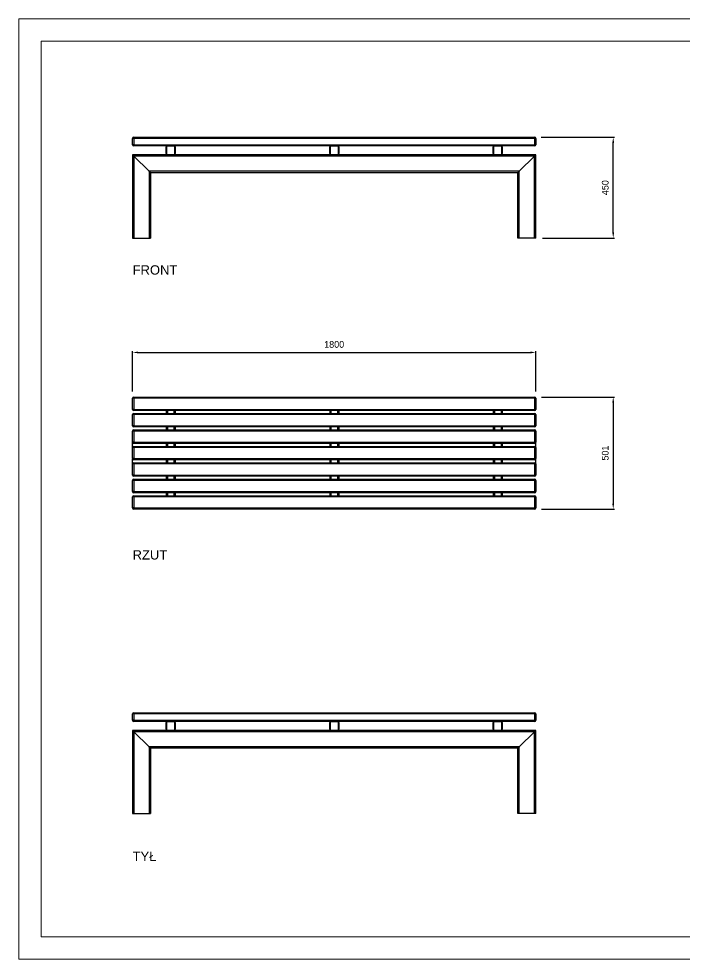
# Model space of a CAD drawing. Header units: millimetres. Extents: x 4643 to 10583, y -1811 to 2389.
# Drawn here: x 4643 to 7613, y -1811 to 2389 of the extents above; entities that cross this region are included whole.
import ezdxf

# ---------------------------------------------------------------- set-up
doc = ezdxf.new("R2010")
doc.units = ezdxf.units.MM
doc.header["$PDSIZE"] = -1
doc.layers.add('tabelka', color=155, linetype='Continuous')
doc.layers.add('WYMIAR', color=96, linetype='Continuous')
doc.dimstyles.new('1-1', dxfattribs={"dimtxt": 30, "dimasz": 25, "dimexe": 6.25, "dimexo": 30, "dimgap": 20.625, "dimtad": 1, "dimdec": 1, "dimtxsty": 'Standard', "dimcen": 0, "dimclrd": 2, "dimclre": 2, "dimclrt": 2, "dimadec": 0, "dimazin": 0, "dimtfac": 1, "dimtdec": 1, "dimtmove": 0, "dimatfit": 3, "dimfxl": 0, "dimarcsym": 0})

# ---------------------------------------------------------------- blocks, each defined once
blk = doc.blocks.new('*D3')
at = {"layer": 'Defpoints', "color": 0}
for p in [(6945.4, 699.6), (6945.4, 199), (7295.9, 199)]:
    blk.add_point(p, dxfattribs=at)
at = {"layer": 'WYMIAR', "color": 2, "lineweight": -2}
for p, q in [((6975.4, 699.6), (7302.1, 699.6)), ((7295.9, 674.6), (7295.9, 224)), ((6975.4, 199), (7302.1, 199))]:
    blk.add_line(p, q, dxfattribs=at)
at = {"layer": 'WYMIAR', "color": 2}
for points in [[(7291.7, 674.6), (7300.1, 674.6), (7295.9, 699.6)], [(7291.7, 224), (7300.1, 224), (7295.9, 199)]]:
    blk.add_solid(points, dxfattribs=at)
at = {"layer": 'WYMIAR', "color": 2, "insert": (7260.3, 449.3), "char_height": 30, "attachment_point": 5, "rotation": 90}
blk.add_mtext('501', dxfattribs=at)
blk = doc.blocks.new('front')
for p, q in [((5150.4, 1826.6), (5150.4, 1854.6)), ((5155.4, 1854.6), (5150.4, 1854.6)), ((5155.4, 1854.6), (5155.4, 1859.6)), ((5155.4, 1859.6), (6945.4, 1859.6)), ((5155.4, 1854.6), (5155.4, 1826.6)), ((6945.4, 1854.6), (5155.4, 1854.6)), ((6945.4, 1859.6), (6945.4, 1854.6)), ((6945.4, 1826.6), (6945.4, 1854.6)), ((6950.4, 1854.6), (6945.4, 1854.6)), ((6950.4, 1854.6), (6950.4, 1826.6)), ((5155.4, 1826.6), (5150.4, 1826.6)), ((5155.4, 1826.6), (5155.4, 1821.6)), ((5155.4, 1826.6), (6945.4, 1826.6)), ((5305.6, 1821.6), (5155.4, 1821.6)), ((5300.4, 1786.8), (5300.4, 1816.4)), ((5304.7, 1820.3), (5301.7, 1817.3)), ((5301.7, 1817.3), (5301.7, 1785.9)), ((5336.1, 1820.3), (5304.7, 1820.3)), ((5305.6, 1821.6), (5335.2, 1821.6)), ((6035.6, 1821.6), (5335.2, 1821.6)), ((5339.1, 1817.3), (5336.1, 1820.3)), ((5339.1, 1785.9), (5339.1, 1817.3)), ((5340.4, 1816.4), (5340.4, 1786.8)), ((6030.4, 1786.8), (6030.4, 1816.4)), ((6034.7, 1820.3), (6031.7, 1817.3)), ((6031.7, 1817.3), (6031.7, 1785.9)), ((6066.1, 1820.3), (6034.7, 1820.3)), ((6035.6, 1821.6), (6065.2, 1821.6)), ((6765.6, 1821.6), (6065.2, 1821.6)), ((6069.1, 1817.3), (6066.1, 1820.3)), ((6069.1, 1785.9), (6069.1, 1817.3)), ((6070.4, 1816.4), (6070.4, 1786.8)), ((6760.4, 1786.8), (6760.4, 1816.4)), ((6764.7, 1820.3), (6761.7, 1817.3)), ((6761.7, 1817.3), (6761.7, 1785.9)), ((6796.1, 1820.3), (6764.7, 1820.3)), ((6765.6, 1821.6), (6795.2, 1821.6)), ((6945.4, 1821.6), (6795.2, 1821.6)), ((6799.1, 1817.3), (6796.1, 1820.3)), ((6799.1, 1785.9), (6799.1, 1817.3)), ((6800.4, 1816.4), (6800.4, 1786.8)), ((6945.4, 1821.6), (6945.4, 1826.6)), ((6950.4, 1826.6), (6945.4, 1826.6)), ((5305.6, 1781.6), (5150.4, 1781.6)), ((5150.4, 1781.6), (5150.4, 1409.6)), ((6944, 1775.2), (5156.8, 1775.2)), ((5224, 1708), (5156.8, 1775.2)), ((5156.8, 1775.2), (5156.8, 1409.6)), ((5301.7, 1785.9), (5304.7, 1782.9)), ((5304.7, 1782.9), (5336.1, 1782.9)), ((5335.2, 1781.6), (5305.6, 1781.6)), ((6035.6, 1781.6), (5335.2, 1781.6)), ((5336.1, 1782.9), (5339.1, 1785.9)), ((6031.7, 1785.9), (6034.7, 1782.9)), ((6034.7, 1782.9), (6066.1, 1782.9)), ((6065.2, 1781.6), (6035.6, 1781.6)), ((6765.6, 1781.6), (6065.2, 1781.6)), ((6066.1, 1782.9), (6069.1, 1785.9)), ((6761.7, 1785.9), (6764.7, 1782.9)), ((6764.7, 1782.9), (6796.1, 1782.9)), ((6795.2, 1781.6), (6765.6, 1781.6)), ((6950.4, 1781.6), (6795.2, 1781.6)), ((6796.1, 1782.9), (6799.1, 1785.9)), ((6876.8, 1708), (6944, 1775.2)), ((6944, 1409.6), (6944, 1775.2)), ((6950.4, 1409.6), (6950.4, 1781.6)), ((6876.8, 1708), (5224, 1708)), ((5224, 1708), (5224, 1409.6)), ((6870.4, 1701.6), (5230.4, 1701.6)), ((5230.4, 1701.6), (5230.4, 1409.6)), ((6870.4, 1409.6), (6870.4, 1701.6)), ((6876.8, 1409.6), (6876.8, 1708)), ((5150.4, 1409.6), (5230.4, 1409.6)), ((6950.4, 1409.6), (6870.4, 1409.6))]:
    blk.add_line(p, q)
at = {"flags": 128}
for points in [[(5156.8, 1775.2), (5155.7, 1776.3), (5154.6, 1777.4), (5153.6, 1778.4), (5152.7, 1779.3), (5151.9, 1780.1), (5151.2, 1780.8), (5150.8, 1781.2), (5150.5, 1781.5), (5150.4, 1781.6)], [(5150.4, 1781.6), (5150.5, 1781.5), (5150.8, 1781.2), (5151.2, 1780.8), (5151.9, 1780.1), (5152.7, 1779.3), (5153.6, 1778.4), (5154.6, 1777.4), (5155.7, 1776.3), (5156.8, 1775.2)], [(6944, 1775.2), (6945.1, 1776.3), (6946.2, 1777.4), (6947.2, 1778.4), (6948.1, 1779.3), (6948.9, 1780.1), (6949.5, 1780.8), (6950, 1781.2), (6950.3, 1781.5), (6950.4, 1781.6)], [(6950.4, 1781.6), (6950.3, 1781.5), (6950, 1781.2), (6949.5, 1780.8), (6948.9, 1780.1), (6948.1, 1779.3), (6947.2, 1778.4), (6946.2, 1777.4), (6945.1, 1776.3), (6944, 1775.2)], [(5230.4, 1701.6), (5230.3, 1701.7), (5229.9, 1702.1), (5229.3, 1702.7), (5228.5, 1703.5), (5227.5, 1704.5), (5226.4, 1705.6), (5225.2, 1706.8), (5224, 1708)], [(5224, 1708), (5225.2, 1706.8), (5226.4, 1705.6), (5227.5, 1704.5), (5228.5, 1703.5), (5229.3, 1702.7), (5229.9, 1702.1), (5230.3, 1701.7), (5230.4, 1701.6)], [(6870.4, 1701.6), (6870.5, 1701.7), (6870.9, 1702.1), (6871.5, 1702.7), (6872.3, 1703.5), (6873.2, 1704.5), (6874.3, 1705.6), (6875.5, 1706.8), (6876.8, 1708)], [(6876.8, 1708), (6875.5, 1706.8), (6874.3, 1705.6), (6873.2, 1704.5), (6872.3, 1703.5), (6871.5, 1702.7), (6870.9, 1702.1), (6870.5, 1701.7), (6870.4, 1701.6)]]:
    blk.add_lwpolyline(points, dxfattribs=at)
for centre, radius, start, end in [((5155.4, 1854.6), 5, 90, 180), ((6945.4, 1854.6), 5, 0, 90), ((5155.4, 1826.6), 5, 180, 270), ((5305.6, 1816.4), 5.2, 90, 180), ((5335.2, 1816.4), 5.2, 0, 90), ((6035.6, 1816.4), 5.2, 90, 180), ((6065.2, 1816.4), 5.2, 0, 90), ((6765.6, 1816.4), 5.2, 90, 180), ((6795.2, 1816.4), 5.2, 0, 90), ((6945.4, 1826.6), 5, 270, 0), ((5305.6, 1786.8), 5.2, 180, 270), ((5335.2, 1786.8), 5.2, 270, 0), ((6035.6, 1786.8), 5.2, 180, 270), ((6065.2, 1786.8), 5.2, 270, 0), ((6765.6, 1786.8), 5.2, 180, 270), ((6795.2, 1786.8), 5.2, 270, 0)]:
    blk.add_arc(centre, radius, start, end)
blk = doc.blocks.new('rzut')
for p, q in [((5155.4, 694.6), (5150.4, 694.6)), ((5150.4, 644.6), (5150.4, 694.6)), ((5155.4, 699.6), (6945.4, 699.6)), ((5155.4, 694.6), (5155.4, 699.6)), ((6945.4, 694.6), (5155.4, 694.6)), ((5155.4, 694.6), (5155.4, 644.6)), ((6945.4, 699.6), (6945.4, 694.6)), ((6950.4, 694.6), (6945.4, 694.6)), ((6945.4, 644.6), (6945.4, 694.6)), ((6950.4, 694.6), (6950.4, 644.6)), ((5155.4, 644.6), (5150.4, 644.6)), ((5155.4, 644.6), (6945.4, 644.6)), ((5155.4, 639.6), (5155.4, 644.6)), ((6945.4, 639.6), (5155.4, 639.6)), ((5300.4, 639.6), (5300.4, 626.2)), ((5305.6, 639.6), (5305.6, 626.2)), ((5335.2, 639.6), (5335.2, 626.2)), ((5340.4, 639.6), (5340.4, 626.2)), ((6030.4, 639.6), (6030.4, 626.2)), ((6035.6, 639.6), (6035.6, 626.2)), ((6065.2, 639.6), (6065.2, 626.2)), ((6070.4, 639.6), (6070.4, 626.2)), ((6760.4, 639.6), (6760.4, 626.2)), ((6765.6, 639.6), (6765.6, 626.2)), ((6795.2, 639.6), (6795.2, 626.2)), ((6800.4, 639.6), (6800.4, 626.2)), ((6950.4, 644.6), (6945.4, 644.6)), ((6945.4, 644.6), (6945.4, 639.6)), ((5150.4, 571.2), (5150.4, 621.2)), ((5155.4, 621.2), (5150.4, 621.2)), ((5155.4, 626.2), (6945.4, 626.2)), ((5155.4, 621.2), (5155.4, 626.2)), ((5155.4, 621.2), (5155.4, 571.2)), ((6945.4, 621.2), (5155.4, 621.2)), ((6945.4, 626.2), (6945.4, 621.2)), ((6950.4, 621.2), (6945.4, 621.2)), ((6945.4, 571.2), (6945.4, 621.2)), ((6950.4, 621.2), (6950.4, 571.2)), ((5155.4, 571.2), (5150.4, 571.2)), ((5155.4, 547.7), (5150.4, 547.7)), ((5150.4, 497.7), (5150.4, 547.7)), ((5155.4, 571.2), (6945.4, 571.2)), ((5155.4, 566.2), (5155.4, 571.2)), ((6945.4, 566.2), (5155.4, 566.2)), ((5155.4, 547.7), (5155.4, 552.7)), ((5155.4, 552.7), (6945.4, 552.7)), ((6945.4, 547.7), (5155.4, 547.7)), ((5155.4, 547.7), (5155.4, 497.7)), ((5300.4, 566.2), (5300.4, 552.7)), ((5305.6, 566.2), (5305.6, 552.7)), ((5335.2, 566.2), (5335.2, 552.7)), ((5340.4, 566.2), (5340.4, 552.7)), ((6030.4, 566.2), (6030.4, 552.7)), ((6035.6, 566.2), (6035.6, 552.7)), ((6065.2, 566.2), (6065.2, 552.7)), ((6070.4, 566.2), (6070.4, 552.7)), ((6760.4, 566.2), (6760.4, 552.7)), ((6765.6, 566.2), (6765.6, 552.7)), ((6795.2, 566.2), (6795.2, 552.7)), ((6800.4, 566.2), (6800.4, 552.7)), ((6950.4, 571.2), (6945.4, 571.2)), ((6945.4, 571.2), (6945.4, 566.2)), ((6945.4, 552.7), (6945.4, 547.7)), ((6950.4, 547.7), (6945.4, 547.7)), ((6945.4, 497.7), (6945.4, 547.7)), ((6950.4, 547.7), (6950.4, 497.7)), ((5155.4, 497.7), (5150.4, 497.7)), ((5150.4, 475.4), (5150.4, 497.7)), ((5150.5, 475.4), (5150.4, 475.4)), ((5155.4, 474.3), (5150.4, 474.3)), ((5150.4, 424.3), (5150.4, 474.3)), ((5155.4, 497.7), (6945.4, 497.7)), ((5155.4, 492.7), (5155.4, 497.7)), ((6945.4, 492.7), (5155.4, 492.7)), ((5155.4, 479.3), (6945.4, 479.3)), ((5155.4, 474.3), (5155.4, 479.3)), ((6945.4, 474.3), (5155.4, 474.3)), ((5155.4, 474.3), (5155.4, 424.3)), ((5300.4, 492.7), (5300.4, 479.3)), ((5305.6, 492.7), (5305.6, 479.3)), ((5335.2, 492.7), (5335.2, 479.3)), ((5340.4, 492.7), (5340.4, 479.3)), ((6030.4, 492.7), (6030.4, 479.3)), ((6035.6, 492.7), (6035.6, 479.3)), ((6065.2, 492.7), (6065.2, 479.3)), ((6070.4, 492.7), (6070.4, 479.3)), ((6760.4, 492.7), (6760.4, 479.3)), ((6765.6, 492.7), (6765.6, 479.3)), ((6795.2, 492.7), (6795.2, 479.3)), ((6800.4, 492.7), (6800.4, 479.3)), ((6950.4, 497.7), (6945.4, 497.7)), ((6945.4, 497.7), (6945.4, 492.7)), ((6945.4, 479.3), (6945.4, 474.3)), ((6945.4, 424.3), (6945.4, 474.3)), ((6950.4, 474.3), (6945.4, 474.3)), ((6950.4, 475.4), (6950.2, 475.4)), ((6950.4, 475.4), (6950.4, 497.7)), ((6950.4, 474.3), (6950.4, 424.3)), ((5155.4, 424.3), (5150.4, 424.3)), ((5150.4, 400.9), (5150.4, 422.6)), ((5150.7, 422.6), (5150.4, 422.6)), ((5155.4, 424.3), (6945.4, 424.3)), ((5155.4, 419.3), (5155.4, 424.3)), ((6950.4, 424.3), (6945.4, 424.3)), ((6945.4, 424.3), (6945.4, 419.3)), ((6950.4, 422.6), (6950.1, 422.6)), ((6950.4, 400.9), (6950.4, 422.6)), ((5155.4, 400.9), (5150.4, 400.9)), ((5150.4, 350.9), (5150.4, 400.9)), ((6945.4, 419.3), (5155.4, 419.3)), ((5155.4, 400.9), (5155.4, 405.9)), ((5155.4, 405.9), (6945.4, 405.9)), ((5155.4, 400.9), (5155.4, 350.9)), ((6945.4, 400.9), (5155.4, 400.9)), ((5300.4, 419.3), (5300.4, 405.9)), ((5305.6, 419.3), (5305.6, 405.9)), ((5335.2, 419.3), (5335.2, 405.9)), ((5340.4, 419.3), (5340.4, 405.9)), ((6030.4, 419.3), (6030.4, 405.9)), ((6035.6, 419.3), (6035.6, 405.9)), ((6065.2, 419.3), (6065.2, 405.9)), ((6070.4, 419.3), (6070.4, 405.9)), ((6760.4, 419.3), (6760.4, 405.9)), ((6765.6, 419.3), (6765.6, 405.9)), ((6795.2, 419.3), (6795.2, 405.9)), ((6800.4, 419.3), (6800.4, 405.9)), ((6945.4, 405.9), (6945.4, 400.9)), ((6950.4, 400.9), (6945.4, 400.9)), ((6945.4, 350.9), (6945.4, 400.9)), ((6950.4, 400.9), (6950.4, 350.9)), ((5155.4, 350.9), (5150.4, 350.9)), ((5155.4, 350.9), (6945.4, 350.9)), ((5155.4, 345.9), (5155.4, 350.9)), ((6945.4, 345.9), (5155.4, 345.9)), ((5300.4, 345.9), (5300.4, 332.4)), ((5305.6, 345.9), (5305.6, 332.4)), ((5335.2, 345.9), (5335.2, 332.4)), ((5340.4, 345.9), (5340.4, 332.4)), ((6030.4, 345.9), (6030.4, 332.4)), ((6035.6, 345.9), (6035.6, 332.4)), ((6065.2, 345.9), (6065.2, 332.4)), ((6070.4, 345.9), (6070.4, 332.4)), ((6760.4, 345.9), (6760.4, 332.4)), ((6765.6, 345.9), (6765.6, 332.4)), ((6795.2, 345.9), (6795.2, 332.4)), ((6800.4, 345.9), (6800.4, 332.4)), ((6950.4, 350.9), (6945.4, 350.9)), ((6945.4, 350.9), (6945.4, 345.9)), ((5155.4, 327.4), (5150.4, 327.4)), ((5150.4, 277.4), (5150.4, 327.4)), ((5155.4, 332.4), (6945.4, 332.4)), ((5155.4, 327.4), (5155.4, 332.4)), ((6945.4, 327.4), (5155.4, 327.4)), ((5155.4, 327.4), (5155.4, 277.4)), ((6945.4, 332.4), (6945.4, 327.4)), ((6950.4, 327.4), (6945.4, 327.4)), ((6945.4, 277.4), (6945.4, 327.4)), ((6950.4, 327.4), (6950.4, 277.4)), ((5155.4, 277.4), (5150.4, 277.4)), ((5150.4, 204), (5150.4, 254)), ((5155.4, 254), (5150.4, 254)), ((5155.4, 277.4), (6945.4, 277.4)), ((5155.4, 272.4), (5155.4, 277.4)), ((6945.4, 272.4), (5155.4, 272.4)), ((5155.4, 259), (6945.4, 259)), ((5155.4, 254), (5155.4, 259)), ((6945.4, 254), (5155.4, 254)), ((5155.4, 254), (5155.4, 204)), ((5300.4, 272.4), (5300.4, 259)), ((5305.6, 272.4), (5305.6, 259)), ((5335.2, 272.4), (5335.2, 259)), ((5340.4, 272.4), (5340.4, 259)), ((6030.4, 272.4), (6030.4, 259)), ((6035.6, 272.4), (6035.6, 259)), ((6065.2, 272.4), (6065.2, 259)), ((6070.4, 272.4), (6070.4, 259)), ((6760.4, 272.4), (6760.4, 259)), ((6765.6, 272.4), (6765.6, 259)), ((6795.2, 272.4), (6795.2, 259)), ((6800.4, 272.4), (6800.4, 259)), ((6950.4, 277.4), (6945.4, 277.4)), ((6945.4, 277.4), (6945.4, 272.4)), ((6945.4, 259), (6945.4, 254)), ((6950.4, 254), (6945.4, 254)), ((6945.4, 204), (6945.4, 254)), ((6950.4, 254), (6950.4, 204)), ((5155.4, 204), (5150.4, 204)), ((5155.4, 204), (6945.4, 204)), ((5155.4, 199), (5155.4, 204)), ((6945.4, 199), (5155.4, 199)), ((6950.4, 204), (6945.4, 204)), ((6945.4, 204), (6945.4, 199))]:
    blk.add_line(p, q)
for centre, radius, start, end in [((5155.4, 694.6), 5, 90, 180), ((6945.4, 694.6), 5, 0, 90), ((5155.4, 644.6), 5, 180, 270), ((6945.4, 644.6), 5, 270, 0), ((5155.4, 621.2), 5, 90, 180), ((6945.4, 621.2), 5, 0, 90), ((5155.4, 571.2), 5, 180, 270), ((5155.4, 547.7), 5, 90, 180), ((6945.4, 571.2), 5, 270, 0), ((6945.4, 547.7), 5, 0, 90), ((5155.4, 497.7), 5, 180, 270), ((5155.4, 474.3), 5, 90, 180), ((5156.8, 475.4), 6.4, 180, 185.3035), ((6945.4, 497.7), 5, 270, 0), ((6945.4, 474.3), 5, 0, 90), ((6944, 475.4), 6.4, 354.6965, 0), ((5155.4, 424.3), 5, 180, 270), ((5156.8, 422.6), 6.4, 171.9603, 180), ((6945.4, 424.3), 5, 270, 0), ((6944, 422.6), 6.4, 0, 8.0397), ((5155.4, 400.9), 5, 90, 180), ((6945.4, 400.9), 5, 0, 90), ((5155.4, 350.9), 5, 180, 270), ((6945.4, 350.9), 5, 270, 0), ((5155.4, 327.4), 5, 90, 180), ((6945.4, 327.4), 5, 0, 90), ((5155.4, 277.4), 5, 180, 270), ((5155.4, 254), 5, 90, 180), ((6945.4, 277.4), 5, 270, 0), ((6945.4, 254), 5, 0, 90), ((5155.4, 204), 5, 180, 270), ((6945.4, 204), 5, 270, 0)]:
    blk.add_arc(centre, radius, start, end)
blk = doc.blocks.new('*D6')
at = {"layer": 'Defpoints', "color": 0}
for p in [(6950.4, 898.7), (5150.4, 694.6), (6950.4, 694.6)]:
    blk.add_point(p, dxfattribs=at)
at = {"layer": 'WYMIAR', "color": 2, "lineweight": -2}
for p, q in [((5150.4, 724.6), (5150.4, 905)), ((5175.4, 898.7), (6925.4, 898.7)), ((6950.4, 724.6), (6950.4, 905))]:
    blk.add_line(p, q, dxfattribs=at)
at = {"layer": 'WYMIAR', "color": 2}
for points in [[(5175.4, 902.9), (5175.4, 894.5), (5150.4, 898.7)], [(6925.4, 902.9), (6925.4, 894.5), (6950.4, 898.7)]]:
    blk.add_solid(points, dxfattribs=at)
at = {"layer": 'WYMIAR', "color": 2, "insert": (6050.4, 934.3), "char_height": 30, "attachment_point": 5}
blk.add_mtext('1800', dxfattribs=at)
blk = doc.blocks.new('*D7')
at = {"layer": 'Defpoints', "color": 0}
for p in [(6944, 1859.6), (7295.9, 1859.6), (6950.4, 1409.6)]:
    blk.add_point(p, dxfattribs=at)
at = {"layer": 'WYMIAR', "color": 2, "lineweight": -2}
for p, q in [((6974, 1859.6), (7302.1, 1859.6)), ((7295.9, 1434.6), (7295.9, 1834.6)), ((6980.4, 1409.6), (7302.1, 1409.6))]:
    blk.add_line(p, q, dxfattribs=at)
at = {"layer": 'WYMIAR', "color": 2}
for points in [[(7291.7, 1834.6), (7300.1, 1834.6), (7295.9, 1859.6)], [(7291.7, 1434.6), (7300.1, 1434.6), (7295.9, 1409.6)]]:
    blk.add_solid(points, dxfattribs=at)
at = {"layer": 'WYMIAR', "color": 2, "insert": (7260.3, 1634.6), "char_height": 30, "attachment_point": 5, "rotation": 90}
blk.add_mtext('450', dxfattribs=at)
blk = doc.blocks.new('tyl')
for p, q in [((5155.4, -716.1), (5155.4, -711.1)), ((5155.4, -711.1), (6945.4, -711.1)), ((6945.4, -711.1), (6945.4, -716.1)), ((5150.4, -744.1), (5150.4, -716.1)), ((5155.4, -716.1), (5150.4, -716.1)), ((5155.4, -744.1), (5150.4, -744.1)), ((5155.4, -716.1), (5155.4, -744.1)), ((6945.4, -716.1), (5155.4, -716.1)), ((5155.4, -744.1), (5155.4, -749.1)), ((5155.4, -744.1), (6945.4, -744.1)), ((5305.6, -749.1), (5155.4, -749.1)), ((5300.4, -783.9), (5300.4, -754.3)), ((5304.7, -750.4), (5301.7, -753.4)), ((5301.7, -753.4), (5301.7, -784.8)), ((5336.1, -750.4), (5304.7, -750.4)), ((5305.6, -749.1), (5335.2, -749.1)), ((6035.6, -749.1), (5335.2, -749.1)), ((5339.1, -753.4), (5336.1, -750.4)), ((5339.1, -784.8), (5339.1, -753.4)), ((5340.4, -754.3), (5340.4, -783.9)), ((6030.4, -783.9), (6030.4, -754.3)), ((6034.7, -750.4), (6031.7, -753.4)), ((6031.7, -753.4), (6031.7, -784.8)), ((6066.1, -750.4), (6034.7, -750.4)), ((6035.6, -749.1), (6065.2, -749.1)), ((6765.6, -749.1), (6065.2, -749.1)), ((6069.1, -753.4), (6066.1, -750.4)), ((6069.1, -784.8), (6069.1, -753.4)), ((6070.4, -754.3), (6070.4, -783.9)), ((6760.4, -783.9), (6760.4, -754.3)), ((6764.7, -750.4), (6761.7, -753.4)), ((6761.7, -753.4), (6761.7, -784.8)), ((6796.1, -750.4), (6764.7, -750.4)), ((6765.6, -749.1), (6795.2, -749.1)), ((6945.4, -749.1), (6795.2, -749.1)), ((6799.1, -753.4), (6796.1, -750.4)), ((6799.1, -784.8), (6799.1, -753.4)), ((6800.4, -754.3), (6800.4, -783.9)), ((6945.4, -744.1), (6945.4, -716.1)), ((6950.4, -716.1), (6945.4, -716.1)), ((6945.4, -749.1), (6945.4, -744.1)), ((6950.4, -744.1), (6945.4, -744.1)), ((6950.4, -716.1), (6950.4, -744.1)), ((5305.6, -789.1), (5150.4, -789.1)), ((5150.4, -789.1), (5150.4, -1161.1)), ((6944, -795.5), (5156.8, -795.5)), ((5224, -862.7), (5156.8, -795.5)), ((5156.8, -795.5), (5156.8, -1161.1)), ((5301.7, -784.8), (5304.7, -787.8)), ((5304.7, -787.8), (5336.1, -787.8)), ((5335.2, -789.1), (5305.6, -789.1)), ((6035.6, -789.1), (5335.2, -789.1)), ((5336.1, -787.8), (5339.1, -784.8)), ((6031.7, -784.8), (6034.7, -787.8)), ((6034.7, -787.8), (6066.1, -787.8)), ((6065.2, -789.1), (6035.6, -789.1)), ((6765.6, -789.1), (6065.2, -789.1)), ((6066.1, -787.8), (6069.1, -784.8)), ((6761.7, -784.8), (6764.7, -787.8)), ((6764.7, -787.8), (6796.1, -787.8)), ((6795.2, -789.1), (6765.6, -789.1)), ((6950.4, -789.1), (6795.2, -789.1)), ((6796.1, -787.8), (6799.1, -784.8)), ((6876.8, -862.7), (6944, -795.5)), ((6944, -1161.1), (6944, -795.5)), ((6950.4, -1161.1), (6950.4, -789.1)), ((6876.8, -862.7), (5224, -862.7)), ((5224, -862.7), (5224, -1161.1)), ((6870.4, -869.1), (5230.4, -869.1)), ((5230.4, -869.1), (5230.4, -1161.1)), ((6870.4, -1161.1), (6870.4, -869.1)), ((6876.8, -1161.1), (6876.8, -862.7)), ((5150.4, -1161.1), (5230.4, -1161.1)), ((6950.4, -1161.1), (6870.4, -1161.1))]:
    blk.add_line(p, q)
at = {"flags": 128}
for points in [[(5156.8, -795.5), (5155.7, -794.4), (5154.6, -793.4), (5153.6, -792.3), (5152.7, -791.4), (5151.9, -790.6), (5151.2, -790), (5150.8, -789.5), (5150.5, -789.2), (5150.4, -789.1)], [(5150.4, -789.1), (5150.5, -789.2), (5150.8, -789.5), (5151.2, -790), (5151.9, -790.6), (5152.7, -791.4), (5153.6, -792.3), (5154.6, -793.4), (5155.7, -794.4), (5156.8, -795.5)], [(6944, -795.5), (6945.1, -794.4), (6946.2, -793.4), (6947.2, -792.3), (6948.1, -791.4), (6948.9, -790.6), (6949.5, -790), (6950, -789.5), (6950.3, -789.2), (6950.4, -789.1)], [(6950.4, -789.1), (6950.3, -789.2), (6950, -789.5), (6949.5, -790), (6948.9, -790.6), (6948.1, -791.4), (6947.2, -792.3), (6946.2, -793.4), (6945.1, -794.4), (6944, -795.5)], [(5230.4, -869.1), (5230.3, -869), (5229.9, -868.7), (5229.3, -868.1), (5228.5, -867.3), (5227.5, -866.3), (5226.4, -865.2), (5225.2, -864), (5224, -862.7)], [(5224, -862.7), (5225.2, -864), (5226.4, -865.2), (5227.5, -866.3), (5228.5, -867.3), (5229.3, -868.1), (5229.9, -868.7), (5230.3, -869), (5230.4, -869.1)], [(6870.4, -869.1), (6870.5, -869), (6870.9, -868.7), (6871.5, -868.1), (6872.3, -867.3), (6873.2, -866.3), (6874.3, -865.2), (6875.5, -864), (6876.8, -862.7)], [(6876.8, -862.7), (6875.5, -864), (6874.3, -865.2), (6873.2, -866.3), (6872.3, -867.3), (6871.5, -868.1), (6870.9, -868.7), (6870.5, -869), (6870.4, -869.1)]]:
    blk.add_lwpolyline(points, dxfattribs=at)
for centre, radius, start, end in [((5155.4, -716.1), 5, 90, 180), ((6945.4, -716.1), 5, 0, 90), ((5155.4, -744.1), 5, 180, 270), ((5305.6, -754.3), 5.2, 90, 180), ((5335.2, -754.3), 5.2, 0, 90), ((6035.6, -754.3), 5.2, 90, 180), ((6065.2, -754.3), 5.2, 0, 90), ((6765.6, -754.3), 5.2, 90, 180), ((6795.2, -754.3), 5.2, 0, 90), ((6945.4, -744.1), 5, 270, 0), ((5305.6, -783.9), 5.2, 180, 270), ((5335.2, -783.9), 5.2, 270, 0), ((6035.6, -783.9), 5.2, 180, 270), ((6065.2, -783.9), 5.2, 270, 0), ((6765.6, -783.9), 5.2, 180, 270), ((6795.2, -783.9), 5.2, 270, 0)]:
    blk.add_arc(centre, radius, start, end)

msp = doc.modelspace()

# ---------------------------------------------------------------- linework, layer by layer
at = {"layer": 'tabelka', "lineweight": 5}
for points in [[(4642.66, 2388.8), (10582.66, 2388.8), (10582.66, -1811.2), (4642.66, -1811.2)], [(4742.66, 2288.8), (10482.66, 2288.8), (10482.66, -1711.2), (4742.66, -1711.2)]]:
    msp.add_lwpolyline(points, close=True, dxfattribs=at)

# ---------------------------------------------------------------- block references
for name in ['front', 'rzut', 'tyl']:
    msp.add_blockref(name, (0, 0))

# ---------------------------------------------------------------- texts
at = {"layer": 'WYMIAR', "char_height": 41.5951, "width": 196.5247, "attachment_point": 1}
for s, insert in [('{\\f@Arial Unicode MS|b0|i0|c238|p34;FRONT}', (5150.38, 1287.99)), ('{\\f@Arial Unicode MS|b0|i0|c238|p34;RZUT}', (5150.38, 15.51)), ('{\\f@Arial Unicode MS|b0|i0|c238|p34;TYŁ}', (5150.38, -1331.05))]:
    msp.add_mtext(s, dxfattribs=dict(at, insert=insert))

# ---------------------------------------------------------------- dimensions: what is measured, and where the dimension line sits
at = {"layer": 'WYMIAR'}
dim = msp.add_linear_dim(base=(7295.9, 1859.62), p1=(6950.38, 1409.62), p2=(6943.98, 1859.62), angle=90, dimstyle='1-1', dxfattribs=at)
dim.commit()
dim.dimension.update_dxf_attribs({"geometry": '*D7', "text_midpoint": (7260.27, 1634.62)})
dim = msp.add_linear_dim(base=(6950.38, 898.71), p1=(5150.38, 694.59), p2=(6950.38, 694.59), dimstyle='1-1', dxfattribs=at)
dim.commit()
dim.dimension.update_dxf_attribs({"geometry": '*D6', "text_midpoint": (6050.38, 934.34)})
dim = msp.add_linear_dim(base=(7295.9, 199.02), p1=(6945.38, 699.59), p2=(6945.38, 199.02), angle=90, text='501', dimstyle='1-1', dxfattribs=at)
dim.commit()
dim.dimension.update_dxf_attribs({"geometry": '*D3', "text_midpoint": (7260.27, 449.3)})

doc.saveas('drawing.dxf')
